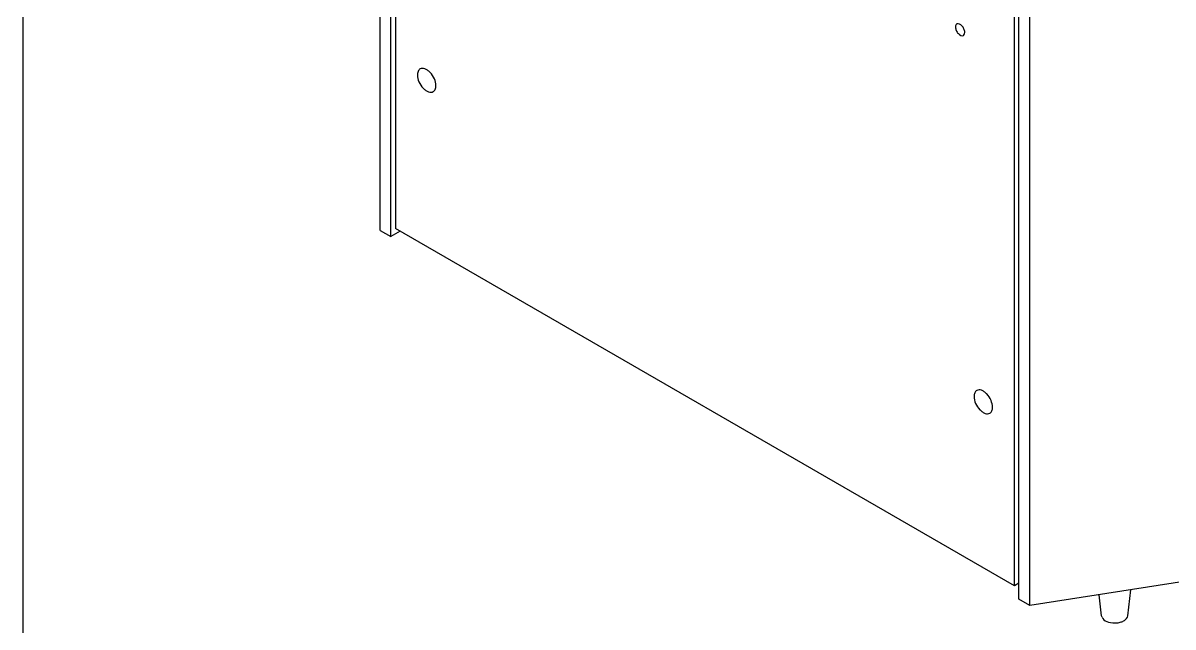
# Model space of a CAD drawing. Header units: millimetres. Extents: x 0 to 1189, y 0 to 841.
# Drawn here: x 0 to 175.3, y 381.2 to 473.2 of the extents above; entities that cross this region are included whole.
import ezdxf

# ---------------------------------------------------------------- set-up
doc = ezdxf.new("R2010")
doc.units = ezdxf.units.MM
doc.header["$LTSCALE"] = 65.395
doc.layers.get('0').update_dxf_attribs({"linetype": 'CONTINUOUS'})
doc.layers.add('AXIS', color=7, linetype='CONTINUOUS')
doc.layers.add('SURFACES', color=7, linetype='CONTINUOUS')

msp = doc.modelspace()

# ---------------------------------------------------------------- linework, layer by layer
at = {"color": 7, "linetype": 'Continuous'}
for p, q in [((0, 0), (0, 841)), ((54.46, 441.63), (54.46, 719.24)), ((56.09, 440.69), (56.09, 718.3)), ((56.8, 717.07), (56.8, 441.91)), ((151.12, 387.46), (151.12, 662.62)), ((151.12, 387.46), (56.8, 441.91)), ((54.46, 441.63), (56.09, 440.69)), ((57.51, 441.5), (56.09, 440.69)), ((151.82, 387.87), (151.12, 387.46))]:
    msp.add_line(p, q, dxfattribs=at)
at = {"layer": 'AXIS', "color": 7, "linetype": 'Continuous'}
for p, q in [((164.42, 382.89), (164.04, 386.11)), ((168.41, 382.89), (168.88, 386.86))]:
    msp.add_line(p, q, dxfattribs=at)
for points, knots in [([(142.35, 473.07), (142.32, 473.05), (142.18, 472.93), (142.14, 472.74), (142.14, 472.61)], [0, 0, 0, 0, 0.220867, 1, 1, 1, 1]), ([(142.14, 472.61), (142.14, 472.43), (142.25, 472.05), (142.56, 471.53), (143.12, 471.2), (143.35, 471.33)], [0, 0, 0, 0, 0.277753, 0.577543, 1, 1, 1, 1]), ([(143.56, 471.79), (143.56, 471.97), (143.45, 472.35), (143.14, 472.87), (142.58, 473.2), (142.35, 473.07)], [0, 0, 0, 0, 0.277753, 0.577543, 1, 1, 1, 1]), ([(143.35, 471.33), (143.38, 471.35), (143.52, 471.47), (143.56, 471.66), (143.56, 471.79)], [0, 0, 0, 0, 0.220867, 1, 1, 1, 1]), ([(62.95, 463.68), (62.95, 464.03), (62.75, 464.77), (62.24, 465.56), (61.7, 466.04), (61.2, 466.32), (60.74, 466.34), (60.53, 466.22)], [0, 0, 0, 0, 0.271099, 0.563793, 0.698524, 0.816708, 1, 1, 1, 1]), ([(60.12, 465.31), (60.12, 464.95), (60.32, 464.21), (60.82, 463.42), (61.37, 462.94), (61.87, 462.66), (62.32, 462.64), (62.53, 462.76)], [0, 0, 0, 0, 0.271099, 0.563793, 0.698524, 0.816708, 1, 1, 1, 1]), ([(60.53, 466.22), (60.48, 466.19), (60.26, 466.02), (60.16, 465.73), (60.13, 465.52)], [0, 0, 0, 0, 0.227777, 1, 1, 1, 1]), ([(62.53, 462.76), (62.67, 462.84), (62.9, 463.13), (62.95, 463.48), (62.95, 463.68)], [0, 0, 0, 0, 0.44925, 1, 1, 1, 1]), ([(145.39, 417.23), (145.25, 417.16), (145.02, 416.86), (144.97, 416.51), (144.97, 416.32)], [0, 0, 0, 0, 0.44925, 1, 1, 1, 1]), ([(147.8, 414.69), (147.8, 415.04), (147.6, 415.78), (147.1, 416.57), (146.55, 417.05), (146.05, 417.33), (145.59, 417.36), (145.39, 417.23)], [0, 0, 0, 0, 0.271099, 0.563793, 0.698524, 0.816708, 1, 1, 1, 1]), ([(144.97, 416.32), (144.97, 415.96), (145.17, 415.22), (145.67, 414.43), (146.22, 413.96), (146.72, 413.67), (147.18, 413.65), (147.39, 413.77)], [0, 0, 0, 0, 0.271099, 0.563793, 0.698524, 0.816708, 1, 1, 1, 1]), ([(147.39, 413.77), (147.52, 413.85), (147.75, 414.14), (147.8, 414.5), (147.8, 414.69)], [0, 0, 0, 0, 0.44925, 1, 1, 1, 1]), ([(164.59, 382.5), (164.8, 382.22), (165.55, 381.84), (166.55, 381.77), (167.38, 381.93), (168, 382.2), (168.38, 382.61), (168.41, 382.89)], [0, 0, 0, 0, 0.237661, 0.531446, 0.675872, 0.805033, 1, 1, 1, 1])]:
    msp.add_open_spline(points, degree=3, knots=knots, dxfattribs=at)
for points in [[(60.13, 465.52), (60.12, 465.45), (60.12, 465.38), (60.12, 465.31)], [(164.48, 382.67), (164.45, 382.74), (164.43, 382.81), (164.42, 382.88)], [(164.48, 382.67), (164.51, 382.61), (164.55, 382.55), (164.59, 382.5)]]:
    msp.add_open_spline(points, degree=3, dxfattribs=at)
at = {"layer": 'SURFACES', "color": 7, "linetype": 'Continuous'}
for p, q in [((153.46, 384.48), (153.46, 665.35)), ((151.82, 385.42), (151.82, 663.03)), ((288.69, 405.4), (153.46, 384.48)), ((153.46, 384.48), (151.82, 385.42))]:
    msp.add_line(p, q, dxfattribs=at)

doc.saveas('drawing.dxf')
